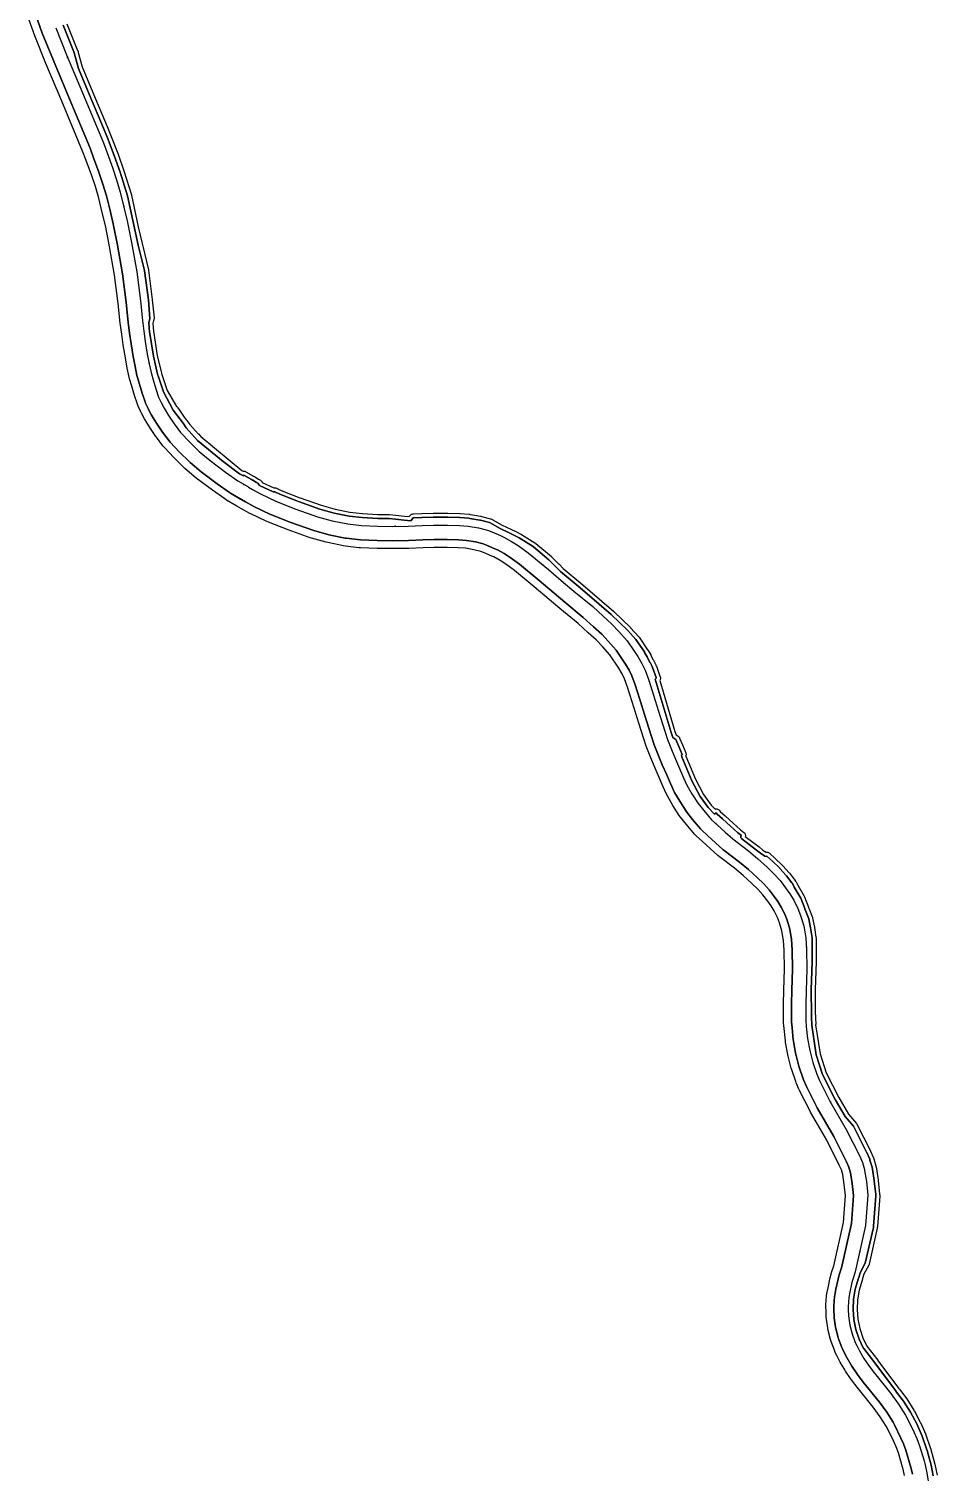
# Model space of a CAD drawing. Header units: inches. Extents: x 87989 to 118156, y 435697 to 451526.
# Drawn here: x 115649 to 116220, y 442986 to 443893 of the extents above; entities that cross this region are included whole.
import ezdxf

# ---------------------------------------------------------------- set-up
doc = ezdxf.new("R2010")
doc.units = ezdxf.units.IN
doc.header["$MEASUREMENT"] = 0
for name, color, linetype, true_color in [('As_waterkering_BWK', 7, 'Continuous', 0x7b8981), ('Beschermingszone_BWK', 7, 'Continuous', 0xcf890d), ('Grens_bebouwingsvrije_zone_BWK', 7, 'Continuous', 0x6789ae), ('Kernzone_BWK', 7, 'Continuous', 0xcb89af), ('Referentiepunten_BWK', 7, 'Continuous', 0x178980)]:
    doc.layers.add(name, color=color, linetype=linetype, true_color=true_color)

msp = doc.modelspace()

# ---------------------------------------------------------------- linework, layer by layer
at = {"layer": 'As_waterkering_BWK'}
for points in [[(115666.0575, 443893.6431), (115672.9056, 443876.6694), (115682.8189, 443852.939), (115695.9974, 443821.3681), (115698.3077, 443815.2235), (115701.6768, 443805.9909), (115704.3437, 443798.2529), (115706.6701, 443790.4131), (115708.9732, 443780.971), (115710.9399, 443772.3728), (115713.6748, 443758.8379), (115716.9517, 443740.4352), (115719.3123, 443722.1632), (115720.5351, 443709.7875), (115721.3915, 443703.0917), (115722.3405, 443696.6516), (115723.6172, 443688.7402), (115724.7699, 443682.6237), (115725.9458, 443677.1036), (115727.2838, 443672.4812), (115728.9149, 443666.9866), (115730.7117, 443661.7247), (115732.2704, 443658.2926), (115734.1348, 443654.8505), (115737.0127, 443650.1885), (115740.5744, 443644.8738), (115744.555, 443639.5632), (115750.2667, 443633.4532), (115756.1777, 443627.586), (115763.0554, 443621.9053), (115772.8415, 443614.6172), (115780.5152, 443609.1371), (115786.7046, 443605.5357), (115787.2707, 443605.225), (115789.7716, 443603.6821), (115794.7153, 443600.9698), (115804.8276, 443596.1664), (115816.9255, 443591.4379), (115830.6072, 443586.6041), (115839.8065, 443584.0662), (115849.6678, 443582.0371), (115858.2177, 443581.0522), (115868.3623, 443580.5611), (115877.8353, 443580.542), (115887.4957, 443580.6927), (115896.408, 443581.043), (115903.5088, 443581.3638), (115912.2191, 443581.3251), (115919.675, 443581.1136), (115925.3105, 443580.651), (115931.7342, 443579.5272), (115937.4271, 443578.085), (115940.0326, 443577.0598), (115945.6238, 443574.7249), (115947.6906, 443573.8095), (115952.4084, 443571.1256), (115956.6178, 443568.4913), (115963.0048, 443563.9261), (115975.5969, 443553.3653), (115985.0642, 443545.3758), (115991.7013, 443539.7696), (116003.4527, 443530.1043), (116010.1072, 443524.0254), (116015.3563, 443519.2734), (116019.8848, 443514.588), (116025.0604, 443508.6941), (116025.6071, 443507.9678), (116031.7483, 443498.8599), (116034.3145, 443494.4939), (116036.4036, 443490.2574), (116038.6423, 443483.946), (116041.6229, 443474.5044), (116045.8152, 443461.0183), (116050.3604, 443446.6686), (116052.8677, 443440.4144), (116055.4548, 443434.3079), (116060.6048, 443422.6396)], [(116060.6048, 443422.6396), (116062.6998, 443417.893), (116065.7998, 443412.5256), (116069.6446, 443406.5541), (116073.2023, 443402.1034), (116078.1138, 443396.302), (116081.5967, 443393.084), (116086.6466, 443388.5051), (116091.4979, 443384.1712), (116101.2989, 443376.7101), (116107.1657, 443371.7568), (116112.9681, 443366.491), (116117.3499, 443362.3404), (116121.1763, 443358.0078), (116124.6693, 443353.5327), (116127.3569, 443349.7752), (116129.7691, 443345.75), (116132.3427, 443340.5632), (116134.0446, 443336.1118), (116136.0431, 443329.6773), (116137.2898, 443322.0964), (116137.8293, 443314.9352), (116138.0204, 443302.457), (116137.5526, 443288.698), (116137.4163, 443280.534), (116137.3271, 443274.7053), (116137.3106, 443270.1135), (116137.6733, 443266.4629), (116138.4472, 443258.8556), (116139.8082, 443251.2468), (116141.7418, 443243.7627), (116144.2359, 443236.4462), (116145.9153, 443232.5222), (116152.4987, 443219.4772), (116162.7706, 443201.6585), (116171.0865, 443185.262), (116172.8734, 443181.0229), (116174.1905, 443176.6581), (116174.3234, 443175.9564), (116175.3763, 443168.9299), (116176.2691, 443160.3769), (116174.9101, 443141.32), (116168.3974, 443112.3676), (116166.8068, 443107.5595), (116166.3498, 443105.6323), (116165.0238, 443099.5913), (116164.3914, 443096.1136), (116163.9724, 443090.3635), (116164.0344, 443088.556), (116164.17, 443084.6026), (116164.984, 443078.895), (116166.4021, 443073.308), (116168.4107, 443067.9038), (116169.3767, 443065.9683), (116171.0027, 443062.7212), (116173.8602, 443057.8363), (116177.0691, 443053.0885), (116180.5482, 443048.6032), (116190.7422, 443035.8033), (116195.5924, 443029.2147), (116199.9505, 443022.3302), (116201.0196, 443020.3462), (116205.2607, 443011.714), (116207.0764, 443007.6922), (116208.7796, 443003.0811), (116211.617, 442993.5022), (116212.1026, 442991.844), (116213.1611, 442987.0009), (116214.2039, 442980.937)]]:
    msp.add_lwpolyline(points, dxfattribs=at)
at = {"layer": 'Beschermingszone_BWK'}
for points in [[(116199.4169, 442984.3186), (116198.5297, 442988.3779), (116198.1874, 442989.5469), (116195.4871, 442998.6627), (116194.114, 443002.38), (116192.5947, 443005.7455), (116188.5704, 443013.9364), (116187.8589, 443015.2567), (116184.0263, 443021.311), (116179.6252, 443027.2895), (116169.5415, 443039.952), (116166.0068, 443044.5079), (116165.4699, 443045.249), (116162.261, 443049.9968), (116161.7759, 443050.7674), (116158.9184, 443055.6522), (116158.4844, 443056.4528), (116156.8543, 443059.7081), (116155.8842, 443061.6519), (116155.2878, 443063.0263), (116153.2792, 443068.4304), (116152.8324, 443069.8638), (116151.4143, 443075.4508), (116151.1243, 443076.9183), (116150.3102, 443082.6259), (116150.1782, 443084.1229), (116150.0426, 443088.0762), (116149.9807, 443089.8837), (116150.0095, 443091.3808), (116150.4284, 443097.131), (116150.6173, 443098.6185), (116151.2995, 443102.3444), (116152.7015, 443108.7484), (116153.1847, 443110.7902), (116153.5152, 443111.9565), (116154.8897, 443116.1113), (116161.0205, 443143.3657), (116162.2171, 443160.1462), (116161.4844, 443167.1649), (116160.5502, 443173.3997), (116159.6846, 443176.2683), (116158.3774, 443179.3694), (116150.4543, 443194.9915), (116140.3697, 443212.4853), (116140.0002, 443213.1696), (116133.4168, 443226.2145), (116133.0445, 443227.0138), (116131.3651, 443230.9378), (116130.9846, 443231.9291), (116128.4906, 443239.2456), (116128.187, 443240.2605), (116126.2533, 443247.7446), (116126.0269, 443248.7817), (116124.6659, 443256.3905), (116124.5191, 443257.4387), (116123.7435, 443265.0624), (116123.3792, 443268.7295), (116123.3107, 443270.1637), (116123.3279, 443274.8375), (116123.4181, 443280.758), (116123.5577, 443289.0528), (116124.0168, 443302.5877), (116123.8374, 443314.3015), (116123.3755, 443320.4314), (116122.3858, 443326.4497), (116120.8077, 443331.531), (116119.5046, 443334.9392), (116117.4749, 443339.0298), (116115.6398, 443342.092), (116113.4528, 443345.1496), (116110.4016, 443349.0587), (116107.2693, 443352.6054), (116103.449, 443356.2241), (116097.9427, 443361.2212), (116092.5375, 443365.7848), (116083.0179, 443373.0317), (116082.1707, 443373.7307), (116077.2811, 443378.0992), (116072.1444, 443382.7569), (116068.6132, 443386.0191), (116067.4289, 443387.2559), (116062.392, 443393.2096), (116058.709, 443397.8127), (116057.8734, 443398.9752), (116053.8526, 443405.2352), (116050.5765, 443410.8911), (116049.8918, 443412.24), (116048.8443, 443414.6133), (116047.7969, 443416.9866), (116045.2218, 443422.8207), (116042.6054, 443428.7508), (116039.925, 443435.079), (116037.3658, 443441.459), (116037.0139, 443442.4412), (116032.4575, 443456.8267), (116028.2632, 443470.3191), (116025.3656, 443479.4973), (116023.4838, 443484.8027), (116021.985, 443487.842), (116019.8983, 443491.3922), (116014.1977, 443499.8459), (116009.5857, 443505.099), (116005.6142, 443509.2081), (116000.6881, 443513.6678), (115994.2787, 443519.5227), (115982.7378, 443529.0157), (115976.0326, 443534.6786), (115966.5841, 443542.6522), (115954.4233, 443552.8514), (115948.8265, 443556.8517), (115945.2306, 443559.1021), (115941.3786, 443561.2934), (115940.0908, 443561.8638), (115934.7717, 443564.0851), (115933.1279, 443564.7318), (115928.8048, 443565.8271), (115923.5278, 443566.7502), (115918.9031, 443567.1299), (115911.9895, 443567.326), (115903.7938, 443567.3624), (115896.9988, 443567.0555), (115887.8799, 443566.6989), (115877.9303, 443566.5428), (115868.0097, 443566.5693), (115857.5407, 443567.0686), (115856.6155, 443567.1442), (115848.0657, 443568.1291), (115846.8463, 443568.3244), (115836.985, 443570.3535), (115836.0833, 443570.5704), (115826.884, 443573.1083), (115825.9435, 443573.4037), (115812.0454, 443578.318), (115799.7311, 443583.127), (115798.8208, 443583.5205), (115788.7085, 443588.3239), (115787.9813, 443588.6957), (115782.7292, 443591.5876), (115779.9518, 443593.2736), (115773.4742, 443597.0366), (115772.379, 443597.7441), (115764.5924, 443603.3065), (115754.4165, 443610.8941), (115747.2621, 443616.7919), (115746.315, 443617.6498), (115740.2218, 443623.7049), (115734.3278, 443630.0027), (115733.3527, 443631.1663), (115729.3721, 443636.477), (115728.9445, 443637.0799), (115725.2412, 443642.6146), (115722.2218, 443647.4966), (115721.8247, 443648.1827), (115719.9603, 443651.6247), (115719.5234, 443652.5034), (115717.9647, 443655.9356), (115717.4628, 443657.2007), (115715.5799, 443662.7325), (115713.8493, 443668.5428), (115712.4979, 443673.211), (115712.253, 443674.1868), (115711.0446, 443679.8689), (115709.8277, 443686.3286), (115708.5047, 443694.5159), (115707.5229, 443701.1831), (115706.6256, 443708.2111), (115705.4008, 443720.5776), (115703.1099, 443738.31), (115699.92, 443756.224), (115697.2526, 443769.4252), (115695.3482, 443777.7512), (115693.1505, 443786.7608), (115691.0087, 443793.9786), (115688.4819, 443801.31), (115685.1797, 443810.3604), (115682.9813, 443816.2064), (115669.9001, 443847.5443), (115659.9549, 443871.3521), (115652.9857, 443888.6365), (115649.2017, 443899.0525)], [(115653.8253, 443900.9882), (115657.6542, 443890.4246), (115664.5802, 443873.2511), (115674.514, 443849.471), (115687.6299, 443818.0499), (115689.8683, 443812.0972), (115693.1943, 443802.9817), (115695.7712, 443795.5051), (115697.9789, 443788.0652), (115700.2147, 443778.9013), (115702.1409, 443770.4779), (115704.8324, 443757.1575), (115708.0534, 443739.069), (115710.3692, 443721.1439), (115711.5933, 443708.7741), (115712.4759, 443701.8648), (115713.4461, 443695.2787), (115714.7525, 443687.1899), (115715.9465, 443680.8528), (115717.1433, 443675.2285), (115717.3007, 443674.6012), (115718.6473, 443669.9494), (115720.3424, 443664.2518), (115722.1945, 443658.8164), (115722.5172, 443658.0031), (115724.0759, 443654.571), (115724.3567, 443654.0061), (115726.3488, 443650.3435), (115729.4453, 443645.3196), (115733.2355, 443639.6696), (115737.3535, 443634.1652), (115737.9804, 443633.4172), (115743.8093, 443627.1864), (115749.8374, 443621.1984), (115750.4463, 443620.6469), (115757.5018, 443614.8266), (115767.5385, 443607.3461), (115775.2848, 443601.813), (115775.9888, 443601.3582), (115782.2764, 443597.7013), (115782.74, 443597.4452), (115785.2444, 443595.907), (115790.6201, 443592.9598), (115800.9661, 443588.0369), (115801.5513, 443587.784), (115813.7883, 443583.0037), (115827.6091, 443578.1182), (115828.2137, 443577.9282), (115837.7028, 443575.3206), (115847.854, 443573.2218), (115848.6379, 443573.0963), (115857.4851, 443572.0871), (115868.1356, 443571.5664), (115877.8964, 443571.5425), (115887.7427, 443571.6967), (115896.7878, 443572.0511), (115903.692, 443572.3629), (115912.0715, 443572.3257), (115919.1788, 443572.1241), (115924.1645, 443571.7148), (115929.851, 443570.72), (115934.6633, 443569.5008), (115936.6506, 443568.7189), (115942.0669, 443566.4571), (115943.6329, 443565.7634), (115947.7941, 443563.3962), (115951.6091, 443561.0087), (115957.4881, 443556.8066), (115969.803, 443546.4783), (115979.2582, 443538.499), (115985.9391, 443532.8564), (115997.5551, 443523.3019), (116004.0521, 443517.3669), (116009.0936, 443512.8028), (116013.264, 443508.4879), (116018.1749, 443502.8763), (116024.1304, 443494.0592), (116026.3884, 443490.2177), (116028.098, 443486.7508), (116030.1073, 443481.0861), (116033.0345, 443471.8138), (116037.2281, 443458.3237), (116041.7805, 443443.951), (116042.0067, 443443.3195), (116044.5474, 443436.9845), (116047.1944, 443430.7355), (116049.7961, 443424.8397), (116052.3711, 443419.0055), (116053.4186, 443416.6322), (116054.4661, 443414.2589), (116054.9063, 443413.3918), (116058.1194, 443407.839), (116062.0774, 443401.682), (116062.6145, 443400.9346), (116066.2528, 443396.386), (116071.2449, 443390.4866), (116072.0063, 443389.6915), (116075.5203, 443386.4451), (116080.6259, 443381.8156), (116085.5018, 443377.4595), (116086.0464, 443377.0101), (116095.6666, 443369.6867), (116101.2366, 443364.9839), (116106.8487, 443359.8909), (116110.8695, 443356.0822), (116114.2497, 443352.2548), (116117.4587, 443348.1436), (116119.8245, 443344.836), (116121.8657, 443341.4299), (116124.0896, 443336.9478), (116125.5351, 443333.167), (116127.2634, 443327.6024), (116128.3449, 443321.0261), (116128.8345, 443314.5278), (116129.0181, 443302.541), (116128.5559, 443288.9261), (116128.4174, 443280.678), (116128.3276, 443274.7903), (116128.3107, 443270.1458), (116128.3547, 443269.2238), (116128.7184, 443265.5626), (116129.4934, 443257.9447), (116129.5878, 443257.2709), (116130.9488, 443249.6621), (116131.0943, 443248.9954), (116133.028, 443241.5113), (116133.2232, 443240.8588), (116135.7172, 443233.5424), (116135.9618, 443232.9051), (116137.7609, 443228.7241), (116144.5827, 443215.2024), (116154.853, 443197.3726), (116162.9163, 443181.4739), (116164.3949, 443177.9663), (116165.4425, 443174.483), (116166.4458, 443167.7953), (116167.2357, 443160.2286), (116165.9811, 443142.6351), (116159.7139, 443114.7743), (116158.2622, 443110.3861), (116158.0497, 443109.6364), (116157.5759, 443107.6355), (116156.2011, 443101.3611), (116155.5366, 443097.7239), (116155.4152, 443096.7676), (116154.9962, 443091.0175), (116154.9777, 443090.055), (116155.0397, 443088.2476), (116155.1753, 443084.2942), (116155.2601, 443083.3319), (116156.0742, 443077.6242), (116156.2606, 443076.6808), (116157.6787, 443071.0938), (116157.966, 443070.1724), (116159.9746, 443064.7683), (116160.3579, 443063.8847), (116161.3266, 443061.9439), (116163.0947, 443058.4342), (116166.2476, 443053.0443), (116169.785, 443047.8106), (116173.4724, 443043.0417), (116183.5956, 443030.3302), (116188.1571, 443024.1337), (116192.1773, 443017.7829), (116193.0166, 443016.2256), (116197.1183, 443007.8771), (116198.7434, 443004.2772), (116200.2344, 443000.2407), (116202.9837, 442990.9595), (116203.3772, 442989.6158), (116204.3255, 442985.2766)]]:
    msp.add_lwpolyline(points, dxfattribs=at)
for points in [[(116217.4102, 442984.0898, 0), (116216.0098, 442990.9102, 0), (116213.5234, 443000, 0), (116213.1094, 443001.1895, 0), (116210.3984, 443009.0879, 0), (116207.0684, 443016.7461, 0), (116203.1445, 443024.1191, 0), (116198.6504, 443031.1563, 0), (116194.377, 443036.8066, 0), (116193.6094, 443037.8203, 0), (116180.6797, 443055.2109, 0), (116173.7012, 443064.1016, 0), (116173.5996, 443064.2305, 0), (116170.8398, 443069.9863, 0), (116168.8105, 443076.0391, 0), (116167.541, 443082.2969, 0), (116167.0527, 443088.6602, 0), (116167.3496, 443095.0371, 0), (116168.4297, 443101.3301, 0), (116170.5273, 443108.3242, 0), (116170.6719, 443108.8047, 0), (116171.5605, 443111.7695, 0), (116174.7129, 443117.6602, 0), (116179.7891, 443140.2227, 0), (116179.8984, 443140.9648, 0), (116181.2559, 443160.0215, 0), (116181.2695, 443160.377, 0), (116181.2422, 443160.8965, 0), (116180.3496, 443169.4492, 0), (116180.3203, 443169.6699, 0), (116179.2676, 443176.6973, 0), (116179.2363, 443176.8867, 0), (116179.1035, 443177.5879, 0), (116178.9766, 443178.1035, 0), (116177.6602, 443182.4668, 0), (116177.4805, 443182.9648, 0), (116175.6934, 443187.2031, 0), (116175.5449, 443187.5234, 0), (116167.2773, 443203.8281, 0), (116162.0996, 443209.8008, 0), (116155.8594, 443220.5996, 0), (116147.9199, 443236.2695, 0), (116143.9004, 443248.6797, 0), (116141.0293, 443267.1895, 0), (116141.0488, 443267.7734, 0), (116140.9063, 443271.5996, 0), (116140.8301, 443273.6699, 0), (116140.7109, 443289.5898, 0), (116141.2891, 443307.0098, 0), (116141.25, 443322.0898, 0), (116140.3105, 443328.2891, 0), (116139.1602, 443333.9902, 0), (116136.7402, 443340.2109, 0), (116136.7168, 443340.4707, 0), (116134.1504, 443346.9492, 0), (116130.1191, 443353.9004, 0), (116128.9688, 443356.1172, 0), (116128.7363, 443356.4414, 0), (116128.6113, 443356.6094, 0), (116125.1172, 443361.084, 0), (116124.9238, 443361.3184, 0), (116121.0977, 443365.6504, 0), (116120.7891, 443365.9707, 0), (116116.3672, 443370.1582, 0), (116112.7813, 443373.4121, 0), (116112.4863, 443373.2656, 0), (116111.5527, 443373.4277, 0), (116108.9121, 443375.2168, 0), (116106.4453, 443377.2344, 0), (116097.1738, 443384.2051, 0), (116096.5664, 443384.9668, 0), (116096.5879, 443385.9395, 0), (116096.9219, 443386.3262, 0), (116094.6816, 443388.0313, 0), (116089.9922, 443392.2207, 0), (116084.9727, 443396.7715, 0), (116081.7324, 443399.7656, 0), (116081.0352, 443400.5898, 0), (116080.0039, 443399.7012, 0), (116075.9609, 443403.8809, 0), (116070.8809, 443410.8105, 0), (116065.7305, 443420.7695, 0), (116059.3809, 443435.8691, 0), (116059.3398, 443437.0605, 0), (116059.6406, 443437.2461, 0), (116057.5098, 443442.2754, 0), (116057.4727, 443442.3652, 0), (116055.7617, 443446.6309, 0), (116053.8418, 443448.0156, 0), (116052.7129, 443450.9883, 0), (116042.7559, 443484.5742, 0), (116043.3145, 443485.1777, 0), (116043.4102, 443485.4512, 0), (116043.3555, 443485.6172, 0), (116041.1152, 443491.9297, 0), (116040.8887, 443492.4688, 0), (116039.6445, 443494.9883, 0), (116039.3418, 443495.0703, 0), (116037.7285, 443498.5527, 0), (116036.0586, 443501.3926, 0), (116035.8945, 443501.6543, 0), (116030.5859, 443509.5273, 0), (116025.4395, 443515.1445, 0), (116015.1523, 443525.1523, 0), (116000, 443538.0938, 0), (115994.2832, 443542.9766, 0), (115983.2617, 443552.1465, 0), (115980.5957, 443554.9844, 0), (115975.9531, 443559.5918, 0), (115966.2188, 443567.7578, 0), (115966.0195, 443567.9102, 0), (115957.2266, 443573.4043, 0), (115953.9824, 443574.9844, 0), (115950.8945, 443576.4727, 0), (115945.3594, 443579.125, 0), (115939.1367, 443582.7773, 0), (115938.6543, 443582.9316, 0), (115932.9629, 443584.375, 0), (115932.5957, 443584.4531, 0), (115926.1719, 443585.5762, 0), (115925.7188, 443585.6348, 0), (115920.084, 443586.0977, 0), (115919.8164, 443586.1113, 0), (115912.3613, 443586.3223, 0), (115912.2422, 443586.3242, 0), (115903.5313, 443586.3633, 0), (115903.2832, 443586.3594, 0), (115896.1973, 443586.0391, 0), (115890.7305, 443585.8242, 0), (115889.291, 443584.1133, 0), (115885.0547, 443584.5234, 0), (115879.4531, 443585.0703, 0), (115875.5117, 443585.5469, 0), (115868.4883, 443585.5605, 0), (115858.625, 443586.0391, 0), (115850.459, 443586.9785, 0), (115840.9766, 443588.9297, 0), (115832.1074, 443591.377, 0), (115818.668, 443596.125, 0), (115806.8125, 443600.7598, 0), (115803.668, 443602.252, 0), (115802.6309, 443602.1504, 0), (115794.0254, 443606.1738, 0), (115793.418, 443607.1035, 0), (115793.4414, 443607.3711, 0), (115792.2891, 443608.0039, 0), (115789.8965, 443609.4805, 0), (115789.6758, 443609.6074, 0), (115789.166, 443609.8887, 0), (115784.3574, 443612.6875, 0), (115783.9766, 443612.3555, 0), (115781.6172, 443613.5078, 0), (115771.2305, 443621.3496, 0), (115755.2148, 443634.4766, 0), (115748.1074, 443642.373, 0), (115746.0762, 443645.2715, 0), (115739.959, 443653.5605, 0), (115733.7441, 443664.9414, 0), (115733.4922, 443665.7051, 0), (115730.3887, 443675.0762, 0), (115730.2305, 443675.5547, 0), (115730.0273, 443676.168, 0), (115727.4336, 443687.4121, 0), (115724.9922, 443702.8613, 0), (115724.7441, 443704.9648, 0), (115724.5, 443708.3223, 0), (115725.1836, 443711.0547, 0), (115724.2871, 443722.6543, 0), (115724.2715, 443722.8047, 0), (115721.9102, 443741.0762, 0), (115721.875, 443741.3125, 0), (115717.9336, 443757.0723, 0), (115711.2285, 443788.0723, 0), (115706.5859, 443803.0156, 0), (115702.8906, 443813.4766, 0), (115698.5449, 443824.5762, 0), (115696.0547, 443830.6953, 0), (115687.0508, 443852.082, 0), (115680.2871, 443868.209, 0), (115677.7695, 443877.9961, 0), (115677.5313, 443878.5684, 0), (115670.7266, 443895.4316, 0)], [(115673.0781, 443896.2852, 0), (115679.8438, 443879.5176, 0), (115680.0781, 443878.959, 0), (115680.2031, 443878.5723, 0), (115680.2656, 443878.1699, 0), (115682.5918, 443869.1758, 0), (115689.3555, 443853.0508, 0), (115698.3633, 443831.6523, 0), (115700.8672, 443825.5039, 0), (115705.2188, 443814.3887, 0), (115705.248, 443814.3105, 0), (115708.9434, 443803.8477, 0), (115708.9727, 443803.7559, 0), (115713.6172, 443788.8145, 0), (115713.6777, 443788.5762, 0), (115717.8789, 443768.6387, 0), (115724.3398, 443741.7207, 0), (115724.3848, 443741.4258, 0), (115726.752, 443723.1055, 0), (115726.7734, 443722.9199, 0), (115727.9004, 443711.5137, 0), (115727.9121, 443711.1602, 0), (115727.8711, 443710.8086, 0), (115727.7793, 443710.4688, 0), (115727.6406, 443710.1445, 0), (115727.457, 443709.8438, 0), (115727.0215, 443708.1055, 0), (115727.2344, 443705.2012, 0), (115727.4629, 443703.252, 0), (115727.4766, 443703.1543, 0), (115729.8887, 443687.8887, 0), (115732.4375, 443676.8418, 0), (115732.6035, 443676.3418, 0), (115732.7617, 443675.8633, 0), (115736.0703, 443665.8711, 0), (115741.9453, 443655.875, 0), (115742.2969, 443655.6367, 0), (115742.6016, 443655.3457, 0), (115742.8535, 443655.0059, 0), (115743.2949, 443654.2871, 0), (115743.3457, 443654.209, 0), (115746.6953, 443649.2129, 0), (115747.9531, 443647.5332, 0), (115748.3652, 443646.9824, 0), (115750.2773, 443644.4238, 0), (115755.6172, 443638.7109, 0), (115755.6816, 443638.6445, 0), (115757.2754, 443637.0645, 0), (115782.9316, 443615.6484, 0), (115783.9492, 443615.1504, 0), (115784.3789, 443615.1855, 0), (115784.8066, 443615.1465, 0), (115785.2207, 443615.0332, 0), (115785.6094, 443614.8496, 0), (115790.3945, 443612.0645, 0), (115790.9063, 443611.7852, 0), (115791.1816, 443611.625, 0), (115793.5469, 443610.166, 0), (115794.6426, 443609.5645, 0), (115794.9688, 443609.3516, 0), (115795.2559, 443609.0918, 0), (115795.498, 443608.791, 0), (115795.6895, 443608.4531, 0), (115795.8262, 443608.0898, 0), (115803.0664, 443604.7051, 0), (115803.4219, 443604.7402, 0), (115803.7598, 443604.75, 0), (115804.0977, 443604.7148, 0), (115804.4258, 443604.6348, 0), (115804.7402, 443604.5117, 0), (115807.8047, 443603.0547, 0), (115819.502, 443598.4824, 0), (115819.5801, 443598.4531, 0), (115832.8574, 443593.7637, 0), (115841.5605, 443591.3613, 0), (115850.8555, 443589.4492, 0), (115858.8281, 443588.5313, 0), (115868.5508, 443588.0605, 0), (115875.5176, 443588.0469, 0), (115875.8105, 443588.0293, 0), (115879.7246, 443587.5566, 0), (115885.2969, 443587.0117, 0), (115888.2246, 443586.7285, 0), (115888.8184, 443587.4336, 0), (115889.1113, 443587.7285, 0), (115889.4492, 443587.9707, 0), (115889.8223, 443588.1523, 0), (115890.2207, 443588.2715, 0), (115890.6328, 443588.3223, 0), (115896.0918, 443588.5371, 0), (115903.2012, 443588.8574, 0), (115903.5117, 443588.8633, 0), (115912.2676, 443588.8242, 0), (115912.416, 443588.8223, 0), (115919.8887, 443588.6113, 0), (115919.9551, 443588.6074, 0), (115920.2227, 443588.5938, 0), (115920.2891, 443588.5879, 0), (115925.9238, 443588.125, 0), (115926.0371, 443588.1133, 0), (115926.4902, 443588.0566, 0), (115926.6035, 443588.0391, 0), (115933.0273, 443586.9141, 0), (115933.1191, 443586.8965, 0), (115933.4844, 443586.8184, 0), (115933.5762, 443586.7969, 0), (115939.2695, 443585.3555, 0), (115939.4219, 443585.3105, 0), (115939.9043, 443585.1563, 0), (115939.9922, 443585.125, 0), (115940.3945, 443584.9375, 0), (115946.5332, 443581.334, 0), (115951.9766, 443578.7246, 0), (115955.0723, 443577.2344, 0), (115958.3223, 443575.6504, 0), (115958.4766, 443575.5684, 0), (115958.7617, 443575.377, 0), (115967.1973, 443570.1152, 0), (115967.5508, 443569.8867, 0), (115967.75, 443569.7324, 0), (115967.8242, 443569.6719, 0), (115977.5605, 443561.5078, 0), (115977.8184, 443561.2559, 0), (115982.0137, 443557.043, 0), (115982.2031, 443556.8984, 0), (115982.418, 443556.6953, 0), (115984.9785, 443553.9688, 0), (115995.8945, 443544.8867, 0), (116001.623, 443539.9941, 0), (116016.7754, 443527.0527, 0), (116016.8945, 443526.9434, 0), (116027.1816, 443516.9355, 0), (116027.2813, 443516.832, 0), (116032.4297, 443511.2168, 0), (116032.6582, 443510.9258, 0), (116037.9668, 443503.0527, 0), (116038.0098, 443502.9883, 0), (116038.1738, 443502.7266, 0), (116038.2148, 443502.6602, 0), (116039.8848, 443499.8184, 0), (116039.998, 443499.6035, 0), (116041.25, 443496.9063, 0), (116041.498, 443496.666, 0), (116041.7129, 443496.3945, 0), (116041.8867, 443496.0938, 0), (116043.1309, 443493.5742, 0), (116043.1914, 443493.4414, 0), (116043.4199, 443492.9004, 0), (116043.4727, 443492.7637, 0), (116045.7188, 443486.4316, 0), (116045.7871, 443486.2246, 0), (116045.9004, 443485.8711, 0), (116045.9844, 443485.5137, 0), (116046.0156, 443485.1484, 0), (116045.9922, 443484.7812, 0), (116045.916, 443484.4238, 0), (116045.7852, 443484.0801, 0), (116045.6055, 443483.7598, 0), (116055.082, 443451.7891, 0), (116055.9121, 443449.6055, 0), (116057.2246, 443448.6582, 0), (116057.4941, 443448.4336, 0), (116057.7305, 443448.1719, 0), (116057.9277, 443447.8789, 0), (116058.082, 443447.5605, 0), (116059.7871, 443443.3066, 0), (116059.8164, 443443.2402, 0), (116061.9414, 443438.2227, 0), (116062.0703, 443437.8398, 0), (116062.1328, 443437.4414, 0), (116062.1309, 443437.0391, 0), (116062.0605, 443436.6406, 0), (116061.9277, 443436.2598, 0), (116067.9961, 443421.8301, 0), (116073.0117, 443412.1309, 0), (116077.875, 443405.4961, 0), (116080.3145, 443402.9746, 0), (116080.7188, 443403.0645, 0), (116081.1328, 443403.0859, 0), (116081.5449, 443403.0371, 0), (116081.9414, 443402.9219, 0), (116082.3145, 443402.7402, 0), (116082.6504, 443402.5, 0), (116082.9434, 443402.2051, 0), (116083.541, 443401.498, 0), (116086.6602, 443398.6172, 0), (116091.6641, 443394.0801, 0), (116096.2754, 443389.9609, 0), (116098.4375, 443388.3145, 0), (116098.7461, 443388.0352, 0), (116099.0059, 443387.709, 0), (116099.207, 443387.3438, 0), (116099.3418, 443386.9492, 0), (116099.4102, 443386.5371, 0), (116099.4082, 443386.1191, 0), (116099.3359, 443385.709, 0), (116107.9473, 443379.2324, 0), (116108.0273, 443379.1699, 0), (116110.4082, 443377.2227, 0), (116112.3906, 443375.8789, 0), (116112.7617, 443375.9102, 0), (116113.1328, 443375.8867, 0), (116113.4961, 443375.8086, 0), (116113.8438, 443375.6758, 0), (116114.168, 443375.4941, 0), (116114.4609, 443375.2637, 0), (116118.0664, 443371.9902, 0), (116122.5078, 443367.7852, 0), (116122.5859, 443367.707, 0), (116122.8965, 443367.3867, 0), (116122.9707, 443367.3047, 0), (116126.7988, 443362.9727, 0), (116126.8477, 443362.9141, 0), (116127.041, 443362.6816, 0), (116127.0879, 443362.623, 0), (116130.5977, 443358.127, 0), (116130.7539, 443357.918, 0), (116131.002, 443357.5723, 0), (116131.1875, 443357.2695, 0), (116132.3125, 443355.1035, 0), (116136.3125, 443348.2031, 0), (116136.4746, 443347.8711, 0), (116139.041, 443341.3926, 0), (116139.1348, 443341.1016, 0), (116139.1934, 443340.8008, 0), (116141.4902, 443334.8965, 0), (116141.6113, 443334.4844, 0), (116142.7598, 443328.7852, 0), (116142.7813, 443328.6641, 0), (116143.7227, 443322.4648, 0), (116143.75, 443322.0957, 0), (116143.7891, 443307.0156, 0), (116143.7891, 443306.9277, 0), (116143.2109, 443289.5586, 0), (116143.3281, 443273.7637, 0), (116143.3301, 443273.6895, 0), (116143.4063, 443271.6914, 0), (116143.5469, 443267.8672, 0), (116143.5469, 443267.6934, 0), (116143.5371, 443267.3418, 0), (116146.3398, 443249.2598, 0), (116150.2383, 443237.2266, 0), (116158.0586, 443221.791, 0), (116164.1445, 443211.2578, 0), (116169.1797, 443205.4492, 0), (116169.4414, 443205.0781, 0), (116169.5059, 443204.959, 0), (116177.7754, 443188.6543, 0), (116177.8145, 443188.5762, 0), (116177.9609, 443188.2559, 0), (116177.998, 443188.1758, 0), (116179.7852, 443183.9355, 0), (116179.832, 443183.8125, 0), (116180.0117, 443183.3145, 0), (116180.0527, 443183.1895, 0), (116181.3711, 443178.8242, 0), (116181.4063, 443178.6973, 0), (116181.5313, 443178.1836, 0), (116181.5586, 443178.0547, 0), (116181.6973, 443177.3281, 0), (116181.7363, 443177.0918, 0), (116182.7969, 443170.0137, 0), (116182.832, 443169.7363, 0), (116183.7285, 443161.1563, 0), (116183.7383, 443161.0254, 0), (116183.7656, 443160.5059, 0), (116183.7676, 443160.2871, 0), (116183.7559, 443159.9316, 0), (116183.75, 443159.8438, 0), (116182.3906, 443140.7871, 0), (116182.3711, 443140.5996, 0), (116182.2617, 443139.8594, 0), (116182.2266, 443139.6738, 0), (116177.1523, 443117.1113, 0), (116177.0625, 443116.8047, 0), (116176.916, 443116.4805, 0), (116173.8828, 443110.8105, 0), (116173.0664, 443108.0859, 0), (116172.9219, 443107.6055, 0), (116170.8691, 443100.7578, 0), (116169.8398, 443094.7676, 0), (116169.5566, 443088.6992, 0), (116170.0215, 443082.6406, 0), (116171.2285, 443076.6875, 0), (116173.1602, 443070.9277, 0), (116175.7363, 443065.5566, 0), (116182.6465, 443056.7539, 0), (116182.6855, 443056.7012, 0), (116195.6094, 443039.3203, 0), (116196.3691, 443038.3145, 0), (116200.6445, 443032.666, 0), (116200.7578, 443032.502, 0), (116205.252, 443025.4648, 0), (116205.3516, 443025.293, 0), (116209.2754, 443017.9219, 0), (116209.3613, 443017.7441, 0), (116212.6914, 443010.084, 0), (116212.7617, 443009.9004, 0), (116215.4727, 443002.0059, 0), (116215.8848, 443000.8223, 0), (116215.9355, 443000.6602, 0), (116218.4219, 442991.5703, 0), (116218.459, 442991.4121, 0), (116219.8594, 442984.5918, 0)]]:
    msp.add_polyline3d(points, dxfattribs=at)
at = {"layer": 'Grens_bebouwingsvrije_zone_BWK'}
msp.add_lwpolyline([(116204.3255, 442985.2766), (116203.3772, 442989.6158), (116202.9837, 442990.9595), (116200.2344, 443000.2407), (116198.7434, 443004.2772), (116197.1183, 443007.8771), (116193.0166, 443016.2256), (116192.1773, 443017.7829), (116188.1571, 443024.1337), (116183.5956, 443030.3302), (116173.4724, 443043.0417), (116169.785, 443047.8106), (116166.2476, 443053.0443), (116163.0947, 443058.4342), (116161.3266, 443061.9439), (116160.3579, 443063.8847), (116159.9746, 443064.7683), (116157.966, 443070.1724), (116157.6787, 443071.0938), (116156.2606, 443076.6808), (116156.0742, 443077.6242), (116155.2601, 443083.3319), (116155.1753, 443084.2942), (116155.0397, 443088.2476), (116154.9777, 443090.055), (116154.9962, 443091.0175), (116155.4152, 443096.7676), (116155.5366, 443097.7239), (116156.2011, 443101.3611), (116157.5759, 443107.6355), (116158.0497, 443109.6364), (116158.2622, 443110.3861), (116159.7139, 443114.7743), (116165.9811, 443142.6351), (116167.2357, 443160.2286), (116166.4458, 443167.7953), (116165.4425, 443174.483), (116164.3949, 443177.9663), (116162.9163, 443181.4739), (116154.853, 443197.3726), (116144.5827, 443215.2024), (116137.7609, 443228.7241), (116135.9618, 443232.9051), (116135.7172, 443233.5424), (116133.2232, 443240.8588), (116133.028, 443241.5113), (116131.0943, 443248.9954), (116130.9488, 443249.6621), (116129.5878, 443257.2709), (116129.4934, 443257.9447), (116128.7184, 443265.5626), (116128.3547, 443269.2238), (116128.3107, 443270.1458), (116128.3276, 443274.7903), (116128.4174, 443280.678), (116128.5559, 443288.9261), (116129.0181, 443302.541), (116128.8345, 443314.5278), (116128.3449, 443321.0261), (116127.2634, 443327.6024), (116125.5351, 443333.167), (116124.0896, 443336.9478), (116121.8657, 443341.4299), (116119.8245, 443344.836), (116117.4587, 443348.1436), (116114.2497, 443352.2548), (116110.8695, 443356.0822), (116106.8487, 443359.8909), (116101.2366, 443364.9839), (116095.6666, 443369.6867), (116086.0464, 443377.0101), (116085.5018, 443377.4595), (116080.6259, 443381.8156), (116075.5203, 443386.4451), (116072.0063, 443389.6915), (116071.2449, 443390.4866), (116066.2528, 443396.386), (116062.6145, 443400.9346), (116062.0774, 443401.682), (116058.1194, 443407.839), (116054.9063, 443413.3918), (116054.4661, 443414.2589), (116053.4186, 443416.6322), (116052.3711, 443419.0055), (116049.7961, 443424.8397), (116047.1944, 443430.7355), (116044.5474, 443436.9845), (116042.0067, 443443.3195), (116041.7805, 443443.951), (116037.2281, 443458.3237), (116033.0345, 443471.8138), (116030.1073, 443481.0861), (116028.098, 443486.7508), (116026.3884, 443490.2177), (116024.1304, 443494.0592), (116018.1749, 443502.8763), (116013.264, 443508.4879), (116009.0936, 443512.8028), (116004.0521, 443517.3669), (115997.5551, 443523.3019), (115985.9391, 443532.8564), (115979.2582, 443538.499), (115969.803, 443546.4783), (115957.4881, 443556.8066), (115951.6091, 443561.0087), (115947.7941, 443563.3962), (115943.6329, 443565.7634), (115942.0669, 443566.4571), (115936.6506, 443568.7189), (115934.6633, 443569.5008), (115929.851, 443570.72), (115924.1645, 443571.7148), (115919.1788, 443572.1241), (115912.0715, 443572.3257), (115903.692, 443572.3629), (115896.7878, 443572.0511), (115887.7427, 443571.6967), (115877.8964, 443571.5425), (115868.1356, 443571.5664), (115857.4851, 443572.0871), (115848.6379, 443573.0963), (115847.854, 443573.2218), (115837.7028, 443575.3206), (115828.2137, 443577.9282), (115827.6091, 443578.1182), (115813.7883, 443583.0037), (115801.5513, 443587.784), (115800.9661, 443588.0369), (115790.6201, 443592.9598), (115785.2444, 443595.907), (115782.74, 443597.4452), (115782.2764, 443597.7013), (115775.9888, 443601.3582), (115775.2848, 443601.813), (115767.5385, 443607.3461), (115757.5018, 443614.8266), (115750.4463, 443620.6469), (115749.8374, 443621.1984), (115743.8093, 443627.1864), (115737.9804, 443633.4172), (115737.3535, 443634.1652), (115733.2355, 443639.6696), (115729.4453, 443645.3196), (115726.3488, 443650.3435), (115724.3567, 443654.0061), (115724.0759, 443654.571), (115722.5172, 443658.0031), (115722.1945, 443658.8164), (115720.3424, 443664.2518), (115718.6473, 443669.9494), (115717.3007, 443674.6012), (115717.1433, 443675.2285), (115715.9465, 443680.8528), (115714.7525, 443687.1899), (115713.4461, 443695.2787), (115712.4759, 443701.8648), (115711.5933, 443708.7741), (115710.3692, 443721.1439), (115708.0534, 443739.069), (115704.8324, 443757.1575), (115702.1409, 443770.4779), (115700.2147, 443778.9013), (115697.9789, 443788.0652), (115695.7712, 443795.5051), (115693.1943, 443802.9817), (115689.8683, 443812.0972), (115687.6299, 443818.0499), (115674.514, 443849.471), (115664.5802, 443873.2511), (115657.6542, 443890.4246), (115653.8253, 443900.9882)], dxfattribs=at)
at = {"layer": 'Kernzone_BWK'}
for points in [[(116204.3262, 442985.2773), (116203.377, 442989.6152), (116202.9844, 442990.959), (116200.2344, 443000.2402), (116198.7441, 443004.2773), (116197.1191, 443007.877), (116193.0156, 443016.2266), (116192.1777, 443017.7832), (116188.1563, 443024.1328), (116183.5957, 443030.3301), (116173.4727, 443043.041), (116169.7852, 443047.8105), (116166.248, 443053.0449), (116163.0938, 443058.4336), (116161.3262, 443061.9434), (116160.3574, 443063.8848), (116159.9746, 443064.7676), (116157.9668, 443070.1719), (116157.6777, 443071.0938), (116156.2598, 443076.6816), (116156.0742, 443077.625), (116155.2598, 443083.332), (116155.1758, 443084.2949), (116155.0391, 443088.248), (116154.9785, 443090.0547), (116154.9961, 443091.0176), (116155.416, 443096.7676), (116155.5371, 443097.7246), (116156.2012, 443101.3613), (116157.5762, 443107.6348), (116158.0488, 443109.6367), (116158.2617, 443110.3867), (116159.7148, 443114.7734), (116165.9805, 443142.6348), (116167.2363, 443160.2285), (116166.4453, 443167.7949), (116165.4434, 443174.4824), (116164.3945, 443177.9668), (116162.916, 443181.4746), (116154.8535, 443197.373), (116144.582, 443215.2031), (116137.7617, 443228.7246), (116135.9609, 443232.9043), (116135.7168, 443233.543), (116133.2227, 443240.8594), (116133.0273, 443241.5117), (116131.0938, 443248.9961), (116130.9492, 443249.6621), (116129.5879, 443257.2715), (116129.4941, 443257.9453), (116128.7188, 443265.5625), (116128.3555, 443269.2246), (116128.3105, 443270.1465), (116128.3281, 443274.791), (116128.418, 443280.6777), (116128.5566, 443288.9258), (116129.0176, 443302.541), (116128.834, 443314.5273), (116128.3457, 443321.0254), (116127.2637, 443327.6016), (116125.5352, 443333.168), (116124.0898, 443336.9473), (116121.8652, 443341.4297), (116119.8242, 443344.8359), (116117.459, 443348.1445), (116114.25, 443352.2539), (116110.8691, 443356.082), (116106.8496, 443359.8906), (116101.2363, 443364.9844), (116095.666, 443369.6875), (116086.0469, 443377.0098), (116085.502, 443377.459), (116080.625, 443381.8164), (116075.5195, 443386.4453), (116072.0059, 443389.6914), (116071.2441, 443390.4863), (116066.252, 443396.3867), (116062.6152, 443400.9355), (116062.0781, 443401.6816), (116058.1191, 443407.8398), (116054.9063, 443413.3926), (116054.4668, 443414.2598), (116053.418, 443416.6328), (116052.3711, 443419.0059), (116049.7969, 443424.8398), (116047.1953, 443430.7363), (116044.5469, 443436.9844), (116042.0059, 443443.3203), (116041.7813, 443443.9512), (116037.2285, 443458.3242), (116033.0352, 443471.8145), (116030.1074, 443481.0859), (116028.0977, 443486.75), (116026.3887, 443490.2168), (116024.1309, 443494.0586), (116018.1758, 443502.877), (116013.2637, 443508.4883), (116009.0938, 443512.8027), (116004.0527, 443517.3672), (115997.5547, 443523.3027), (115985.9395, 443532.8555), (115979.2578, 443538.498), (115969.8027, 443546.4785), (115957.4883, 443556.8066), (115951.6094, 443561.0078), (115947.7949, 443563.3965), (115943.6328, 443565.7637), (115942.0664, 443566.457), (115936.6504, 443568.7188), (115934.6641, 443569.5), (115929.8516, 443570.7207), (115924.1641, 443571.7148), (115919.1797, 443572.125), (115912.0723, 443572.3262), (115903.6914, 443572.3633), (115896.7871, 443572.0508), (115887.7422, 443571.6973), (115877.8965, 443571.543), (115868.1348, 443571.5664), (115857.4844, 443572.0879), (115848.6387, 443573.0957), (115847.8535, 443573.2227), (115837.7031, 443575.3203), (115828.2129, 443577.9277), (115827.6094, 443578.1191), (115813.7891, 443583.0039), (115801.5508, 443587.7832), (115800.9668, 443588.0371), (115790.6191, 443592.959), (115785.2441, 443595.9063), (115782.7402, 443597.4453), (115782.2773, 443597.7012), (115775.9883, 443601.3574), (115775.2852, 443601.8125), (115767.5391, 443607.3457), (115757.502, 443614.8262), (115750.4473, 443620.6465), (115749.8379, 443621.1992), (115743.8086, 443627.1855), (115737.9805, 443633.418), (115737.3535, 443634.166), (115733.2363, 443639.6699), (115729.4453, 443645.3203), (115726.3496, 443650.3438), (115724.3574, 443654.0059), (115724.0762, 443654.5703), (115722.5176, 443658.0039), (115722.1953, 443658.8164), (115720.3418, 443664.252), (115718.6465, 443669.9492), (115717.3008, 443674.6016), (115717.1426, 443675.2285), (115715.9473, 443680.8535), (115714.752, 443687.1895), (115713.4453, 443695.2793), (115712.4766, 443701.8652), (115711.5938, 443708.7734), (115710.3691, 443721.1445), (115708.0527, 443739.0684), (115704.832, 443757.1582), (115702.1406, 443770.4785), (115700.2148, 443778.9004), (115697.9785, 443788.0645), (115695.7715, 443795.5059), (115693.1934, 443802.9824), (115689.8691, 443812.0977), (115687.6309, 443818.0508), (115674.5137, 443849.4707), (115664.5801, 443873.252), (115657.6543, 443890.4238), (115653.8262, 443900.9883)], [(115670.7266, 443895.4316), (115677.5313, 443878.5684), (115677.7695, 443877.9961), (115680.2871, 443868.209), (115687.0508, 443852.082), (115696.0547, 443830.6953), (115698.5449, 443824.5762), (115702.8906, 443813.4766), (115706.5859, 443803.0156), (115711.2285, 443788.0723), (115717.9336, 443757.0723), (115721.875, 443741.3125), (115721.9102, 443741.0762), (115724.2715, 443722.8047), (115724.2871, 443722.6543), (115725.1836, 443711.0547), (115724.5, 443708.3223), (115724.7441, 443704.9648), (115724.9922, 443702.8613), (115727.4336, 443687.4121), (115730.0273, 443676.168), (115730.2305, 443675.5547), (115730.3887, 443675.0762), (115733.4922, 443665.7051), (115733.7441, 443664.9414), (115739.959, 443653.5605), (115746.0762, 443645.2715), (115748.1074, 443642.373), (115755.2148, 443634.4766), (115771.2305, 443621.3496), (115781.6172, 443613.5078), (115783.9766, 443612.3555), (115784.3574, 443612.6875), (115789.166, 443609.8887), (115789.6758, 443609.6074), (115789.8965, 443609.4805), (115792.2891, 443608.0039), (115793.4414, 443607.3711), (115793.418, 443607.1035), (115794.0254, 443606.1738), (115802.6309, 443602.1504), (115803.668, 443602.252), (115806.8125, 443600.7598), (115818.668, 443596.125), (115832.1074, 443591.377), (115840.9766, 443588.9297), (115850.459, 443586.9785), (115858.625, 443586.0391), (115868.4883, 443585.5605), (115875.5117, 443585.5469), (115879.4531, 443585.0703), (115885.0547, 443584.5234), (115889.291, 443584.1133), (115890.7305, 443585.8242), (115896.1973, 443586.0391), (115903.2832, 443586.3594), (115903.5313, 443586.3633), (115912.2422, 443586.3242), (115912.3613, 443586.3223), (115919.8164, 443586.1113), (115920.084, 443586.0977), (115925.7188, 443585.6348), (115926.1719, 443585.5762), (115932.5957, 443584.4531), (115932.9629, 443584.375), (115938.6543, 443582.9316), (115939.1367, 443582.7773), (115945.3594, 443579.125), (115950.8945, 443576.4727), (115953.9824, 443574.9844), (115957.2266, 443573.4043), (115966.0195, 443567.9102), (115966.2188, 443567.7578), (115975.9531, 443559.5918), (115980.5957, 443554.9844), (115983.2617, 443552.1465), (115994.2832, 443542.9766), (116000, 443538.0938), (116015.1523, 443525.1523), (116025.4395, 443515.1445), (116030.5859, 443509.5273), (116035.8945, 443501.6543), (116036.0586, 443501.3926), (116037.7285, 443498.5527), (116039.3418, 443495.0703), (116039.6445, 443494.9883), (116040.8887, 443492.4688), (116041.1152, 443491.9297), (116043.3555, 443485.6172), (116043.4102, 443485.4512), (116043.3145, 443485.1777), (116042.7559, 443484.5742), (116052.7129, 443450.9883), (116053.8418, 443448.0156), (116055.7617, 443446.6309), (116057.4727, 443442.3652), (116057.5098, 443442.2754), (116059.6406, 443437.2461), (116059.3398, 443437.0605), (116059.3809, 443435.8691), (116065.7305, 443420.7695), (116070.8809, 443410.8105), (116075.9609, 443403.8809), (116080.0039, 443399.7012), (116081.0352, 443400.5898), (116081.7324, 443399.7656), (116084.9727, 443396.7715), (116089.9922, 443392.2207), (116094.6816, 443388.0313), (116096.9219, 443386.3262), (116096.5879, 443385.9395), (116096.5664, 443384.9668), (116097.1738, 443384.2051), (116106.4453, 443377.2344), (116108.9121, 443375.2168), (116111.5527, 443373.4277), (116112.4863, 443373.2656), (116112.7813, 443373.4121), (116116.3672, 443370.1582), (116120.7891, 443365.9707), (116121.0977, 443365.6504), (116124.9238, 443361.3184), (116125.1172, 443361.084), (116128.6113, 443356.6094), (116128.7363, 443356.4414), (116128.9688, 443356.1172), (116130.1191, 443353.9004), (116134.1504, 443346.9492), (116136.7168, 443340.4707), (116136.7402, 443340.2109), (116139.1602, 443333.9902), (116140.3105, 443328.2891), (116141.25, 443322.0898), (116141.2891, 443307.0098), (116140.7109, 443289.5898), (116140.8301, 443273.6699), (116140.9063, 443271.5996), (116141.0488, 443267.7734), (116141.0293, 443267.1895), (116143.9004, 443248.6797), (116147.9199, 443236.2695), (116155.8594, 443220.5996), (116162.0996, 443209.8008), (116167.2773, 443203.8281), (116175.5449, 443187.5234), (116175.6934, 443187.2031), (116177.4805, 443182.9648), (116177.6602, 443182.4668), (116178.9766, 443178.1035), (116179.1035, 443177.5879), (116179.2363, 443176.8867), (116179.2676, 443176.6973), (116180.3203, 443169.6699), (116180.3496, 443169.4492), (116181.2422, 443160.8965), (116181.2695, 443160.377), (116181.2559, 443160.0215), (116179.8984, 443140.9648), (116179.7891, 443140.2227), (116174.7129, 443117.6602), (116171.5605, 443111.7695), (116170.6719, 443108.8047), (116170.5273, 443108.3242), (116168.4297, 443101.3301), (116167.3496, 443095.0371), (116167.0527, 443088.6602), (116167.541, 443082.2969), (116168.8105, 443076.0391), (116170.8398, 443069.9863), (116173.5996, 443064.2305), (116173.7012, 443064.1016), (116180.6797, 443055.2109), (116193.6094, 443037.8203), (116194.377, 443036.8066), (116198.6504, 443031.1563), (116203.1445, 443024.1191), (116207.0684, 443016.7461), (116210.3984, 443009.0879), (116213.1094, 443001.1895), (116213.5234, 443000), (116216.0098, 442990.9102), (116217.4102, 442984.0898)]]:
    msp.add_lwpolyline(points, dxfattribs=at)
at = {"layer": 'Referentiepunten_BWK'}
for p in [(115673.5453, 443875.138), (115708.7971, 443781.693), (115724.6918, 443683.0382), (115784.3085, 443606.9299), (115879.2981, 443580.5648), (115972.3468, 443556.0911), (116038.8333, 443483.3409), (116080.792, 443393.8275), (116137.7382, 443316.1439), (116152.7834, 443218.9833), (116171.1936, 443124.7984), (116192.1919, 443033.834)]:
    msp.add_point(p, dxfattribs=at)

doc.saveas('drawing.dxf')
